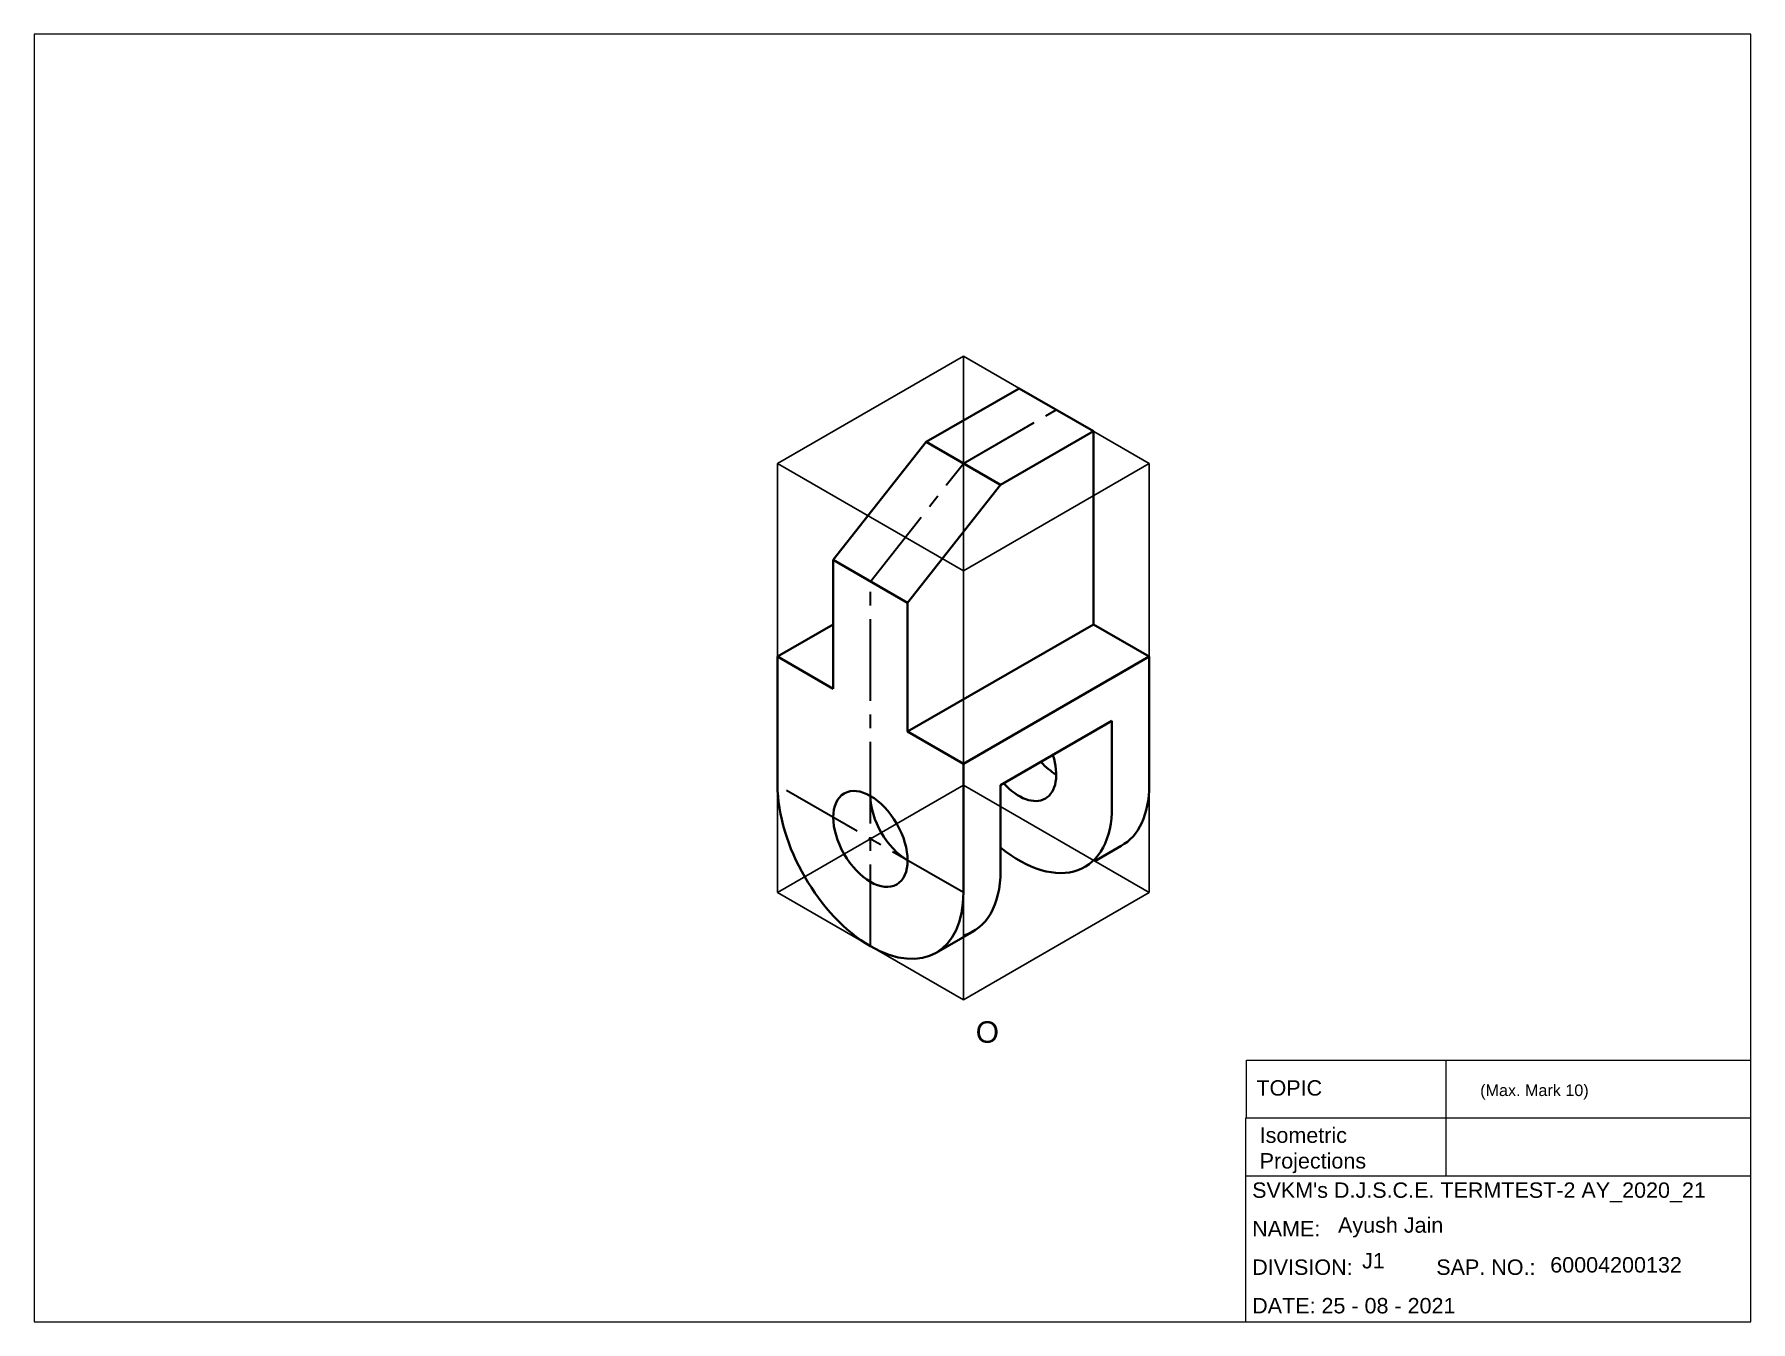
# Model space of a CAD drawing. Header units: millimetres. Extents: x 0 to 400, y 0 to 300.
import ezdxf

# ---------------------------------------------------------------- set-up
doc = ezdxf.new("R2010")
doc.units = ezdxf.units.MM
doc.linetypes.add('CENTER2', pattern=[28.575, 19.05, -3.175, 3.175, -3.175])
for name, color, linetype, lineweight in [('centre', 1, 'CENTER2', 30), ('object', 2, 'Continuous', 40), ('TEMPLATE', 6, 'Continuous', 20)]:
    doc.layers.add(name, color=color, linetype=linetype, lineweight=lineweight)
doc.styles.get("Standard").update_dxf_attribs({"font": 'arial.ttf'})

msp = doc.modelspace()

# ---------------------------------------------------------------- linework, layer by layer
for p, q in [((173.21, 200), (216.51, 225)), ((216.51, 225), (259.81, 200)), ((216.51, 125), (216.51, 225)), ((173.21, 100), (173.21, 200)), ((173.21, 200), (216.51, 175)), ((259.81, 200), (216.51, 175)), ((259.81, 100), (259.81, 200)), ((216.51, 75), (216.51, 190)), ((173.21, 100), (216.51, 125)), ((259.81, 100), (216.51, 125)), ((216.51, 75), (173.21, 100)), ((216.51, 75), (259.81, 100)), ((216.51, 75), (216.51, 100))]:
    msp.add_line(p, q)
at = {"layer": 'centre'}
for p, q in [((216.51, 200), (238.16, 212.5)), ((194.86, 172.5), (216.51, 200)), ((194.86, 87.5), (194.86, 172.5)), ((216.51, 100), (173.21, 125))]:
    msp.add_line(p, q, dxfattribs=at)
at = {"layer": 'object'}
for p, q in [((207.85, 205), (229.5, 217.5)), ((229.5, 217.5), (246.82, 207.5)), ((207.85, 205), (186.2, 177.5)), ((225.17, 195), (207.85, 205)), ((246.82, 207.5), (225.17, 195)), ((246.82, 207.5), (246.82, 192.5)), ((203.52, 167.5), (225.17, 195)), ((246.82, 162.5), (246.82, 192.5)), ((186.2, 147.5), (186.2, 177.5)), ((186.2, 177.5), (203.52, 167.5)), ((203.52, 167.5), (203.52, 137.5)), ((173.21, 155), (186.2, 162.5)), ((203.52, 137.5), (246.82, 162.5)), ((246.82, 162.5), (259.81, 155)), ((173.21, 125), (173.21, 155)), ((173.21, 155), (186.2, 147.5)), ((216.51, 130), (259.81, 155)), ((259.81, 155), (251.15, 150)), ((259.81, 155), (259.81, 125)), ((203.52, 137.5), (216.51, 130)), ((225.17, 125), (251.15, 140)), ((251.15, 140), (251.15, 120)), ((216.51, 130), (225.17, 135)), ((216.51, 130), (216.51, 100)), ((225.17, 125), (225.17, 105)), ((253.26, 110.87), (247.12, 107.32)), ((218.92, 91.04), (210.17, 85.98))]:
    msp.add_line(p, q, dxfattribs=at)
for centre, major_axis, start_param, end_param in [((229.5, 132.5), (6.12, -10.61), 5.073756, 7.492615), ((238.16, 137.5), (6.12, -10.61), 5.073756, 5.497787), ((194.86, 112.5), (15.31, -26.52), 3.926991, 7.068583), ((238.16, 137.5), (15.31, -26.52), 6.269843, 7.068583), ((203.52, 117.5), (6.12, -10.61), 3.926991, 5.497787), ((229.5, 132.5), (15.31, -26.52), 5.296429, 7.068583), ((203.52, 117.5), (15.31, -26.52), 6.141288, 7.068583)]:
    msp.add_ellipse(centre, major_axis=major_axis, ratio=0.57735, start_param=start_param, end_param=end_param, dxfattribs=at)
msp.add_ellipse((194.86, 112.5), major_axis=(6.12, -10.61), ratio=0.57735, dxfattribs=at)
at = {"layer": 'TEMPLATE'}
for p, q in [((282.5, 60.97), (400, 60.97)), ((282.5, 47.47), (282.5, 60.97)), ((328.96, 60.97), (328.96, 47.47)), ((282.33, 33.97), (282.33, 47.47)), ((282.5, 47.47), (400, 47.47)), ((328.96, 47.47), (328.96, 33.97)), ((282.33, 0), (282.33, 33.97)), ((282.33, 33.97), (400, 33.97)), ((334.85, 33.97), (400, 33.97))]:
    msp.add_line(p, q, dxfattribs=at)
msp.add_lwpolyline([(0, 0), (400, 0), (400, 300), (0, 300)], close=True, dxfattribs=at)

# ---------------------------------------------------------------- texts
at = {"attachment_point": 1}
for s, width, gutter_width, heights, insert, char_height in [('O', 8.6603, 12.5, [0], (219.39, 70), 5), ('{\\C6;Ayush Jain}', 68.7822, 11.22, [0], (303.83, 24.31), 3.5898), ('{\\C6;J1}', 12.1721, 11.22, [1.09], (309.43, 16), 3.59), ('{\\C6;60004200132}', 40.9602, 11.22, [0], (353.29, 15.04), 3.5898)]:
    msp.add_mtext_dynamic_manual_height_columns(s, width=width, gutter_width=gutter_width, heights=heights, dxfattribs=dict(at, insert=insert, char_height=char_height))
at = {"layer": 'TEMPLATE', "attachment_point": 1}
for s, width, heights, insert, char_height in [('TOPIC', 43.1367, [0], (284.81, 56.27), 3.59), ('(Max. Mark 10)', 28.1068, [0], (336.96, 55.27), 2.6923), ('Isometric Projections', 30.7086, [0], (285.57, 45.26), 3.5898), ("\\pxsm1.5;SVKM's D.J.S.C.E. TERMTEST-2 AY_2020_21 \\PNAME:  \\PDIVISION:              SAP. NO.:  \\P\\ps*;DATE: 25 - 08 - 2021", 115.6054, [30.83], (283.82, 32.45), 3.5898)]:
    msp.add_mtext_dynamic_manual_height_columns(s, width=width, gutter_width=17.95, heights=heights, dxfattribs=dict(at, insert=insert, char_height=char_height))

doc.saveas('drawing.dxf')
